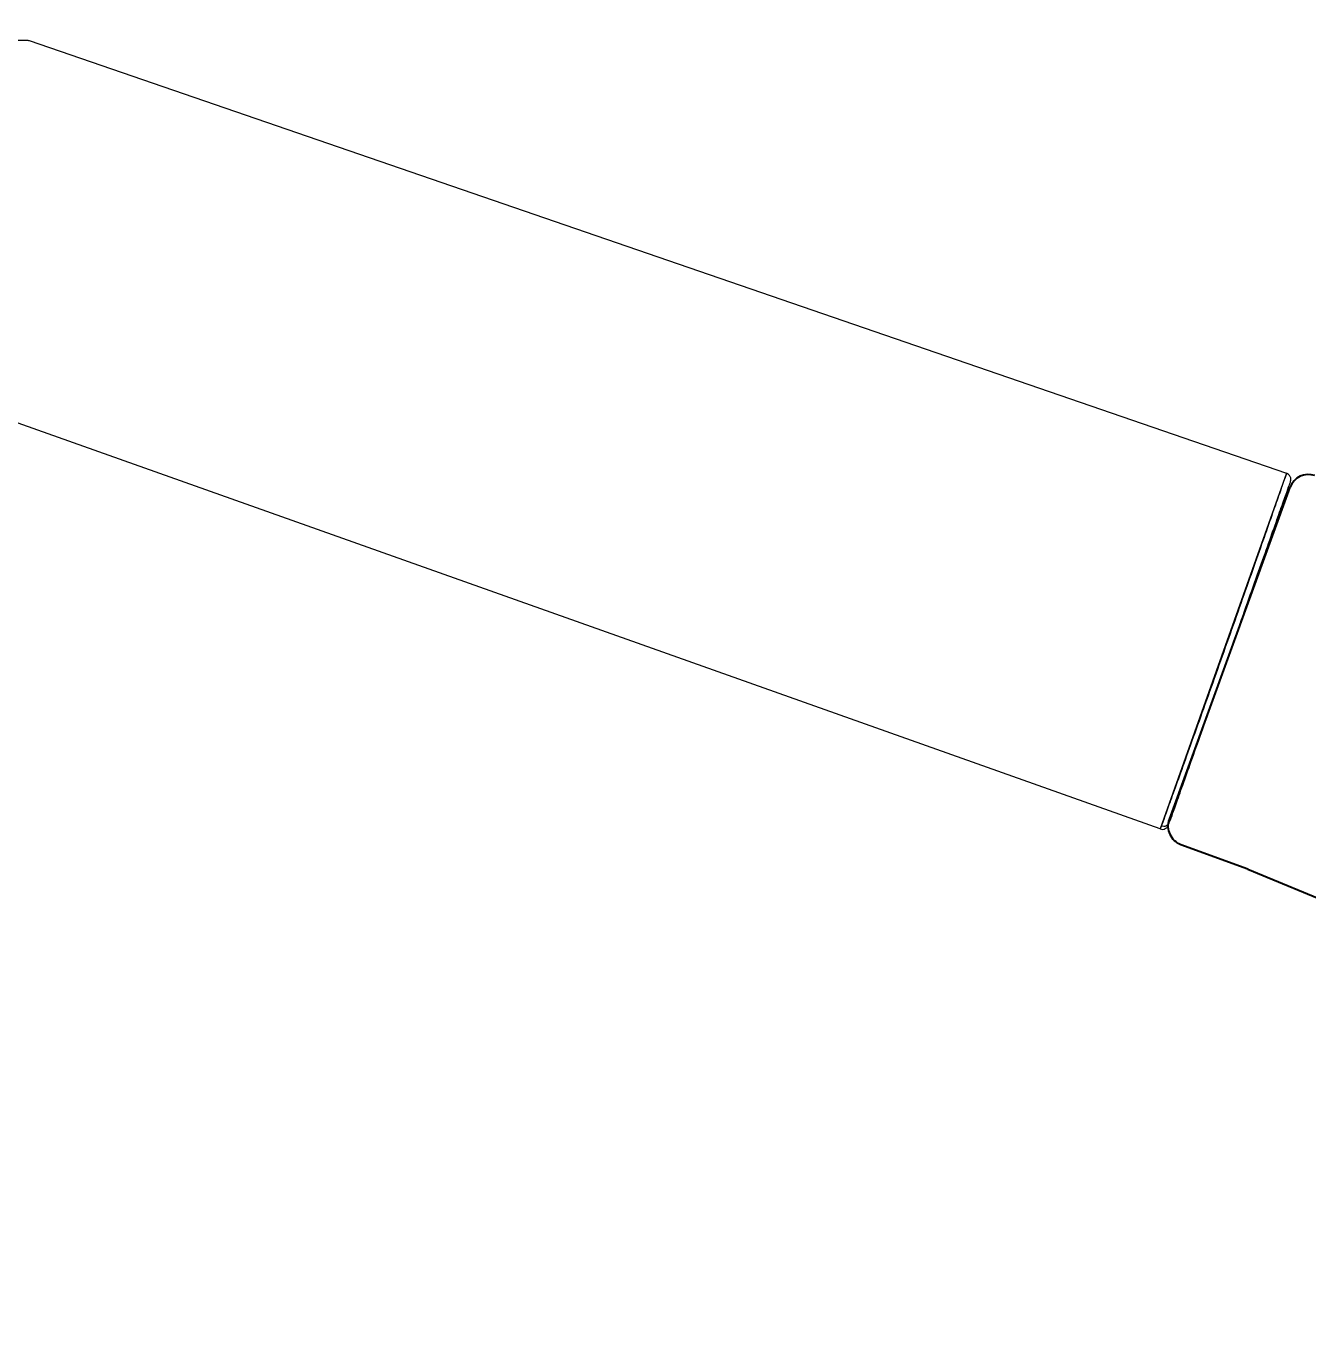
# Model space of a CAD drawing. Extents: x 0 to 1128, y 0 to 827.
# Drawn here: x 534 to 632.9, y 528 to 628.3 of the extents above; entities that cross this region are included whole.
import ezdxf

# ---------------------------------------------------------------- set-up
doc = ezdxf.new("R2010")
doc.units = 0
doc.header["$LTSCALE"] = 10
doc.header["$MEASUREMENT"] = 0
doc.header["$PDMODE"] = 3
doc.header["$PDSIZE"] = -10
doc.layers.get('0').update_dxf_attribs({"linetype": 'CONTINUOUS'})
doc.layers.get('DEFPOINTS').update_dxf_attribs({"linetype": 'CONTINUOUS'})
for name, color, linetype in [('1', 7, 'CONTINUOUS'), ('6', 2, 'CONTINUOUS'), ('FORMAT', 7, 'CONTINUOUS')]:
    doc.layers.add(name, color=color, linetype=linetype)
doc.styles.add('Daelim Dimension', font='')
doc.styles.get('Daelim Dimension').set_extended_font_data('나눔고딕')
doc.dimstyles.new('DEFAULT', dxfattribs={"dimscale": 2, "dimtxt": 2, "dimasz": 2, "dimexe": 0, "dimexo": 2, "dimgap": 1, "dimtad": 1, "dimdec": 0, "dimzin": 9, "dimdsep": 46, "dimtxsty": 'Daelim Dimension', "dimcen": 0.5, "dimclrd": 5, "dimclre": 5, "dimclrt": 256, "dimadec": 1, "dimazin": 0, "dimtfac": 1, "dimtdec": 0, "dimtix": 1, "dimtmove": 0, "dimatfit": 3, "dimfxl": 1, "dimtolj": 1, "dimtzin": 1, "dimlwd": 9, "dimlwe": 9, "dimarcsym": 0})

# ---------------------------------------------------------------- blocks, each defined once
blk = doc.blocks.new('*D1')
at = {"color": 5, "lineweight": 9, "ltscale": 0.5, "transparency": 16777216}
for p, q in [((492.45, 580.88), (492.45, 298.67)), ((723.36, 341.56), (723.36, 298.67)), ((496.45, 298.67), (719.36, 298.67))]:
    blk.add_line(p, q, dxfattribs=at)
at = {"color": 5, "ltscale": 0.5, "transparency": 16777216}
for points in [[(496.45, 299.33), (496.45, 298), (492.45, 298.67)], [(719.36, 299.33), (719.36, 298), (723.36, 298.67)]]:
    blk.add_solid(points, dxfattribs=at)
at = {"layer": 'DEFPOINTS', "color": 0, "ltscale": 0.5, "transparency": 16777216}
for p in [(492.45, 584.88), (723.36, 345.56), (723.36, 298.67)]:
    blk.add_point(p, dxfattribs=at)
at = {"color": 7, "ltscale": 0.5, "transparency": 16777216, "insert": (607.9, 306.12), "char_height": 10, "attachment_point": 5, "style": 'Daelim Dimension'}
blk.add_mtext('\\A1;231', dxfattribs=at)
blk = doc.blocks.new('*D4')
at = {"color": 5, "lineweight": 9, "ltscale": 0.5, "transparency": 16777216}
for p, q in [((488.45, 584.88), (412.09, 584.88)), ((412.09, 349.56), (412.09, 580.88)), ((691.97, 345.56), (412.09, 345.56))]:
    blk.add_line(p, q, dxfattribs=at)
at = {"color": 5, "ltscale": 0.5, "transparency": 16777216}
for points in [[(411.43, 580.88), (412.76, 580.88), (412.09, 584.88)], [(411.43, 349.56), (412.76, 349.56), (412.09, 345.56)]]:
    blk.add_solid(points, dxfattribs=at)
at = {"layer": 'DEFPOINTS', "color": 0, "ltscale": 0.5, "transparency": 16777216}
for p in [(412.09, 584.88), (492.45, 584.88), (695.97, 345.56)]:
    blk.add_point(p, dxfattribs=at)
at = {"color": 7, "ltscale": 0.5, "transparency": 16777216, "insert": (404.64, 465.22), "char_height": 10, "attachment_point": 5, "rotation": 90, "style": 'Daelim Dimension'}
blk.add_mtext('\\A1;239', dxfattribs=at)

msp = doc.modelspace()

# ---------------------------------------------------------------- linework, layer by layer
at = {"color": 7, "linetype": 'Continuous', "lineweight": 15}
for p, q in [((534.26, 627.18), (631.21, 593.8)), ((621.48, 566.38), (521.21, 601.98)), ((621.57, 566.62), (621.48, 566.38)), ((621.57, 566.62), (621.48, 566.38)), ((621.99, 566.58), (622.03, 566.52))]:
    msp.add_line(p, q, dxfattribs=at)
for points, knots in [([(526.69, 628.29), (526.79, 628.26), (526.98, 628.2), (527.27, 628.13), (527.55, 628.05), (527.84, 627.98), (528.12, 627.91), (528.4, 627.85), (528.67, 627.79), (528.95, 627.73), (529.22, 627.68), (529.48, 627.63), (529.74, 627.59), (530, 627.54), (530.25, 627.5), (530.49, 627.47), (530.73, 627.43), (530.97, 627.4), (531.2, 627.38), (531.42, 627.35), (531.88, 627.3), (532.54, 627.25), (533.26, 627.21), (533.8, 627.19), (534.08, 627.19), (534.2, 627.18), (534.25, 627.18), (534.25, 627.18), (534.26, 627.18)], [0, 0, 0, 0, 0.023447, 0.046905, 0.070368, 0.093833, 0.117298, 0.140762, 0.164224, 0.187686, 0.211147, 0.234608, 0.25807, 0.281533, 0.304995, 0.328458, 0.351919, 0.37538, 0.39884, 0.4223, 0.445759, 0.552489, 0.659202, 0.765909, 0.872611, 0.915082, 0.957551, 1, 1, 1, 1]), ([(622.2, 566.92), (622.28, 567.12), (622.42, 567.53), (622.85, 568.74), (623.42, 570.35), (624.13, 572.35), (624.96, 574.67), (625.86, 577.22), (626.81, 579.88), (627.75, 582.54), (628.65, 585.08), (629.48, 587.4), (630.19, 589.42), (630.77, 591.05), (631.21, 592.28), (631.36, 592.7), (631.43, 592.91)], [0, 0, 0, 0, 0.071441, 0.142876, 0.214299, 0.285711, 0.357114, 0.428508, 0.4999, 0.5713, 0.642718, 0.714156, 0.785615, 0.857082, 0.928547, 1, 1, 1, 1]), ([(631.55, 593.35), (631.55, 593.38), (631.54, 593.45), (631.5, 593.54), (631.45, 593.63), (631.36, 593.73), (631.27, 593.77), (631.21, 593.8)], [0, 0, 0, 0, 0.16786, 0.341371, 0.514877, 0.684736, 1, 1, 1, 1]), ([(631.43, 592.91), (631.47, 593.01), (631.54, 593.21), (631.55, 593.3), (631.55, 593.35)], [0, 0, 0, 0, 0.498434, 1, 1, 1, 1]), ([(621.56, 566.63), (621.62, 566.61), (621.72, 566.59), (621.85, 566.6), (621.95, 566.63), (622.04, 566.69), (622.13, 566.77), (622.18, 566.86), (622.2, 566.92)], [0, 0, 0, 0, 0.238867, 0.367752, 0.499518, 0.631367, 0.760455, 1, 1, 1, 1]), ([(621.48, 566.38), (621.54, 566.36), (621.6, 566.34), (621.73, 566.35), (621.8, 566.37), (621.93, 566.43), (621.98, 566.47), (622.07, 566.57), (622.1, 566.62), (622.12, 566.68)], [0, 0, 0, 0, 0.25, 0.25, 0.5, 0.5, 0.75, 0.75, 1, 1, 1, 1])]:
    msp.add_open_spline(points, degree=3, knots=knots, dxfattribs=at)
at = {"color": 8, "linetype": 'Continuous', "lineweight": 15}
msp.add_open_spline([(631.21, 593.8), (631.2, 593.75), (631.16, 593.65), (630.88, 592.86), (630.45, 591.61), (629.85, 589.92), (629.12, 587.83), (628.27, 585.42), (627.34, 582.79), (626.37, 580.04), (625.39, 577.28), (624.45, 574.65), (623.59, 572.24), (622.85, 570.17), (622.24, 568.49), (621.82, 567.32), (621.6, 566.71), (621.57, 566.62), (621.57, 566.62)], degree=3, knots=[0, 0, 0, 0, 0.0666912, 0.1333743, 0.200071, 0.2667402, 0.3334072, 0.4000584, 0.4667146, 0.5333588, 0.6000062, 0.6666497, 0.7332941, 0.7999329, 0.8665641, 0.9332, 0.9998508, 1, 1, 1, 1], dxfattribs=at)
at = {"layer": '1', "color": 7, "linetype": 'Continuous'}
msp.add_line((628.22, 563.28), (643.89, 556.79), dxfattribs=at)
at = {"layer": '6', "color": 7, "linetype": 'Continuous'}
for p, q in [((631.48, 592.72), (622.16, 567.11)), ((623.06, 565.19), (628.22, 563.31))]:
    msp.add_line(p, q, dxfattribs=at)
for centre, start, end in [((632.89, 592.21), 70, 160), ((623.57, 566.6), 160, 250)]:
    msp.add_arc(centre, 1.5, start, end, dxfattribs=at)
at = {"layer": 'FORMAT', "color": 7, "lineweight": 0}
msp.add_line((631.21, 593.8), (621.48, 566.38), dxfattribs=at)

# ---------------------------------------------------------------- dimensions: what is measured, and where the dimension line sits
at = {"color": 5, "ltscale": 0.5}
dim = msp.add_linear_dim(base=(412.09, 584.88), p1=(695.97, 345.56), p2=(492.45, 584.88), angle=90, text='239', dimstyle='DEFAULT', override={"dimtxt": 5, "dimclrd": 5, "dimclre": 5, "dimclrt": 7}, dxfattribs=at)
dim.commit()
dim.dimension.update_dxf_attribs({"geometry": '*D4', "text_midpoint": (404.64, 465.22)})
dim = msp.add_linear_dim(base=(723.36, 298.67), p1=(492.45, 584.88), p2=(723.36, 345.56), text='231', dimstyle='DEFAULT', override={"dimtxt": 5, "dimclrd": 5, "dimclre": 5, "dimclrt": 7}, dxfattribs=at)
dim.commit()
dim.dimension.update_dxf_attribs({"geometry": '*D1', "text_midpoint": (607.9, 306.12)})

doc.saveas('drawing.dxf')
